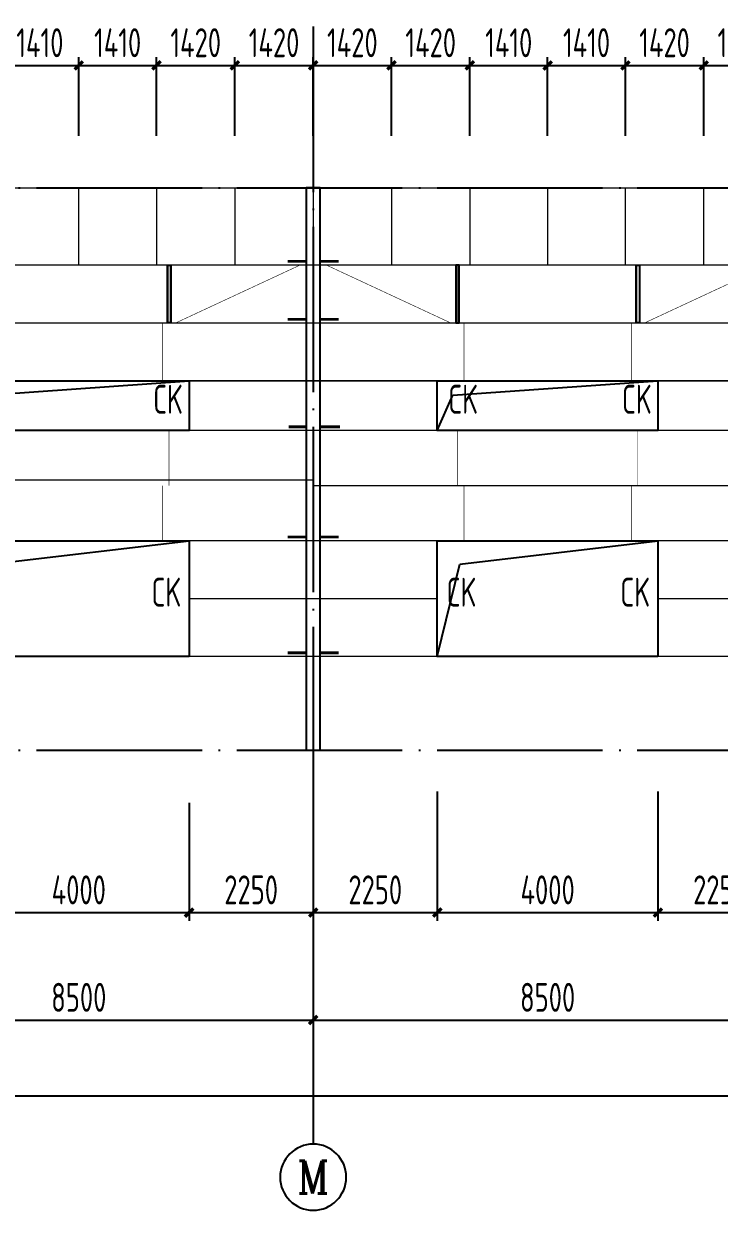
# Model space of a CAD drawing. Extents: x 753177 to 2169292, y -530934 to -273477.
# Drawn here: x 1798747 to 1811357, y -467485 to -445958 of the extents above; entities that cross this region are included whole.
import ezdxf
from ezdxf.enums import TextEntityAlignment as Align

# ---------------------------------------------------------------- set-up
doc = ezdxf.new("R2010")
doc.units = 0
doc.header["$LTSCALE"] = 1500
doc.header["$MEASUREMENT"] = 0
doc.linetypes.add('DOTE', pattern=[2.42, 2, -0.2, 0.02, -0.2])
doc.layers.get('Defpoints').update_dxf_attribs({"color": 252})
for name, color, linetype in [('AXIS', 3, 'Continuous'), ('AXIS_TEXT', 7, 'Continuous'), ('BOLT', 252, 'Continuous'), ('DIM', 3, 'Continuous'), ('THIN', 7, 'Continuous'), ('WINDOW', 4, 'Continuous')]:
    doc.layers.add(name, color=color, linetype=linetype)
doc.styles.add('_TCH_AXIS', font='COMPLEX', dxfattribs={"bigfont": 'GBCBIG'})
doc.styles.add('COMPLEX', font='COMPLEX')
doc.styles.add('TSSD_Dimension', font='Tssdeng.shx', dxfattribs={"width": 0.7, "bigfont": 'hztxt.shx'})
doc.styles.add('TSSD_Label', font='Tssdeng.shx', dxfattribs={"width": 0.7, "bigfont": 'hztxt.shx'})
doc.dimstyles.new('TSSD_150_150', dxfattribs={"dimtxt": 525, "dimasz": 150, "dimexe": 150, "dimexo": 375, "dimgap": 150, "dimtad": 1, "dimdec": 0, "dimzin": 0, "dimdsep": 46, "dimtxsty": 'TSSD_Dimension', "dimblk": 'ARCHTICK', "dimblk1": 'ARCHTICK', "dimblk2": 'ARCHTICK', "dimcen": 0, "dimdle": 150, "dimclrt": 7, "dimadec": 0, "dimazin": 0, "dimtfac": 1, "dimtdec": 0, "dimtix": 1, "dimtmove": 2, "dimatfit": 3, "dimfxl": 0, "dimtolj": 1, "dimtzin": 0, "dimarcsym": 0})

# ---------------------------------------------------------------- blocks, each defined once
blk = doc.blocks.new('_ArchTick')
at = {"color": 0, "linetype": 'ByBlock', "const_width": 0.4}
blk.add_lwpolyline([(-0.5, -0.5), (0.5, 0.5)], dxfattribs=at)
blk = doc.blocks.new('*D1142')
at = {"layer": 'AXIS', "color": 0, "lineweight": -2, "transparency": 16777216}
for p, q in [((1795495, -460660), (1795495, -464185)), ((1803995, -460660), (1803995, -464185)), ((1795345, -464035), (1804145, -464035))]:
    blk.add_line(p, q, dxfattribs=at)
at = {"layer": 'Defpoints', "color": 0, "transparency": 16777216}
for p in [(1795495, -460285), (1803995, -460285), (1803995, -464035)]:
    blk.add_point(p, dxfattribs=at)
at = {"layer": 'AXIS', "color": 0, "lineweight": -2, "transparency": 16777216, "xscale": 150, "yscale": 150, "zscale": 150, "rotation": 180}
blk.add_blockref('_ArchTick', (1795495, -464035), dxfattribs=at)
at = {"layer": 'AXIS', "color": 0, "lineweight": -2, "transparency": 16777216, "xscale": 150, "yscale": 150, "zscale": 150}
blk.add_blockref('_ArchTick', (1803995, -464035), dxfattribs=at)
at = {"layer": 'AXIS', "color": 7, "transparency": 16777216, "insert": (1799745, -463622), "char_height": 525, "attachment_point": 5, "style": 'TSSD_Dimension'}
blk.add_mtext('\\A1;8500', dxfattribs=at)
blk = doc.blocks.new('*D1143')
at = {"layer": 'AXIS', "color": 0, "lineweight": -2, "transparency": 16777216}
for p, q in [((1803995, -460660), (1803995, -464185)), ((1812495, -460660), (1812495, -464185)), ((1803845, -464035), (1812645, -464035))]:
    blk.add_line(p, q, dxfattribs=at)
at = {"layer": 'Defpoints', "color": 0, "transparency": 16777216}
for p in [(1803995, -460285), (1812495, -460285), (1812495, -464035)]:
    blk.add_point(p, dxfattribs=at)
at = {"layer": 'AXIS', "color": 0, "lineweight": -2, "transparency": 16777216, "xscale": 150, "yscale": 150, "zscale": 150, "rotation": 180}
blk.add_blockref('_ArchTick', (1803995, -464035), dxfattribs=at)
at = {"layer": 'AXIS', "color": 0, "lineweight": -2, "transparency": 16777216, "xscale": 150, "yscale": 150, "zscale": 150}
blk.add_blockref('_ArchTick', (1812495, -464035), dxfattribs=at)
at = {"layer": 'AXIS', "color": 7, "transparency": 16777216, "insert": (1808245, -463622), "char_height": 525, "attachment_point": 5, "style": 'TSSD_Dimension'}
blk.add_mtext('\\A1;8500', dxfattribs=at)
blk = doc.blocks.new('_AXISO')
blk.add_circle((0, 0), 0.5)
at = {"layer": 'AXIS_TEXT', "style": 'COMPLEX', "width": 1.041667}
blk.add_attdef('A', text='', height=0.56, dxfattribs=at).set_placement((-0.25, -0.28), (0.25, -0.28), align=Align.FIT)
blk = doc.blocks.new('*D1145')
at = {"layer": 'Defpoints', "color": 0, "transparency": 16777216}
for p in [(1710495, -459137), (1820995, -459137), (1820995, -465410)]:
    blk.add_point(p, dxfattribs=at)
at = {"layer": 'DIM', "color": 0, "lineweight": -2, "transparency": 16777216}
for p, q in [((1710495, -459512), (1710495, -465560)), ((1820995, -459512), (1820995, -465560)), ((1710345, -465410), (1821145, -465410))]:
    blk.add_line(p, q, dxfattribs=at)
at = {"layer": 'DIM', "color": 0, "lineweight": -2, "transparency": 16777216, "xscale": 150, "yscale": 150, "zscale": 150, "rotation": 180}
blk.add_blockref('_ArchTick', (1710495, -465410), dxfattribs=at)
at = {"layer": 'DIM', "color": 0, "lineweight": -2, "transparency": 16777216, "xscale": 150, "yscale": 150, "zscale": 150}
blk.add_blockref('_ArchTick', (1820995, -465410), dxfattribs=at)
at = {"layer": 'DIM', "color": 7, "transparency": 16777216, "insert": (1765745, -464998), "char_height": 525, "attachment_point": 5, "style": 'TSSD_Dimension'}
blk.add_mtext('\\A1;110500', dxfattribs=at)
blk = doc.blocks.new('*D1156')
at = {"layer": 'Defpoints', "color": 0, "transparency": 16777216}
for p in [(1803995, -459512), (1806245, -459512), (1806245, -462084)]:
    blk.add_point(p, dxfattribs=at)
at = {"layer": 'DIM', "color": 0, "lineweight": -2, "transparency": 16777216}
for p, q in [((1803995, -459887), (1803995, -462234)), ((1806245, -459887), (1806245, -462234)), ((1803845, -462084), (1806395, -462084))]:
    blk.add_line(p, q, dxfattribs=at)
at = {"layer": 'DIM', "color": 0, "lineweight": -2, "transparency": 16777216, "xscale": 150, "yscale": 150, "zscale": 150, "rotation": 180}
blk.add_blockref('_ArchTick', (1803995, -462084), dxfattribs=at)
at = {"layer": 'DIM', "color": 0, "lineweight": -2, "transparency": 16777216, "xscale": 150, "yscale": 150, "zscale": 150}
blk.add_blockref('_ArchTick', (1806245, -462084), dxfattribs=at)
at = {"layer": 'DIM', "color": 7, "transparency": 16777216, "insert": (1805120, -461672), "char_height": 525, "attachment_point": 5, "style": 'TSSD_Dimension'}
blk.add_mtext('\\A1;2250', dxfattribs=at)
blk = doc.blocks.new('*D1157')
at = {"layer": 'Defpoints', "color": 0, "transparency": 16777216}
for p in [(1806245, -459512), (1810245, -459512), (1810245, -462084)]:
    blk.add_point(p, dxfattribs=at)
at = {"layer": 'DIM', "color": 0, "lineweight": -2, "transparency": 16777216}
for p, q in [((1806245, -459887), (1806245, -462234)), ((1810245, -459887), (1810245, -462234)), ((1806095, -462084), (1810395, -462084))]:
    blk.add_line(p, q, dxfattribs=at)
at = {"layer": 'DIM', "color": 0, "lineweight": -2, "transparency": 16777216, "xscale": 150, "yscale": 150, "zscale": 150, "rotation": 180}
blk.add_blockref('_ArchTick', (1806245, -462084), dxfattribs=at)
at = {"layer": 'DIM', "color": 0, "lineweight": -2, "transparency": 16777216, "xscale": 150, "yscale": 150, "zscale": 150}
blk.add_blockref('_ArchTick', (1810245, -462084), dxfattribs=at)
at = {"layer": 'DIM', "color": 7, "transparency": 16777216, "insert": (1808245, -461672), "char_height": 525, "attachment_point": 5, "style": 'TSSD_Dimension'}
blk.add_mtext('\\A1;4000', dxfattribs=at)
blk = doc.blocks.new('*D1158')
at = {"layer": 'Defpoints', "color": 0, "transparency": 16777216}
for p in [(1810245, -459512), (1812495, -459512), (1812495, -462084)]:
    blk.add_point(p, dxfattribs=at)
at = {"layer": 'DIM', "color": 0, "lineweight": -2, "transparency": 16777216}
for p, q in [((1810245, -459887), (1810245, -462234)), ((1812495, -459887), (1812495, -462234)), ((1810095, -462084), (1812645, -462084))]:
    blk.add_line(p, q, dxfattribs=at)
at = {"layer": 'DIM', "color": 0, "lineweight": -2, "transparency": 16777216, "xscale": 150, "yscale": 150, "zscale": 150, "rotation": 180}
blk.add_blockref('_ArchTick', (1810245, -462084), dxfattribs=at)
at = {"layer": 'DIM', "color": 0, "lineweight": -2, "transparency": 16777216, "xscale": 150, "yscale": 150, "zscale": 150}
blk.add_blockref('_ArchTick', (1812495, -462084), dxfattribs=at)
at = {"layer": 'DIM', "color": 7, "transparency": 16777216, "insert": (1811370, -461672), "char_height": 525, "attachment_point": 5, "style": 'TSSD_Dimension'}
blk.add_mtext('\\A1;2250', dxfattribs=at)
blk = doc.blocks.new('*D1160')
at = {"layer": 'Defpoints', "color": 0, "transparency": 16777216}
for p in [(1797745, -459716), (1801745, -459716), (1801745, -462084)]:
    blk.add_point(p, dxfattribs=at)
at = {"layer": 'DIM', "color": 0, "lineweight": -2, "transparency": 16777216}
for p, q in [((1797745, -460091), (1797745, -462234)), ((1801745, -460091), (1801745, -462234)), ((1797595, -462084), (1801895, -462084))]:
    blk.add_line(p, q, dxfattribs=at)
at = {"layer": 'DIM', "color": 0, "lineweight": -2, "transparency": 16777216, "xscale": 150, "yscale": 150, "zscale": 150, "rotation": 180}
blk.add_blockref('_ArchTick', (1797745, -462084), dxfattribs=at)
at = {"layer": 'DIM', "color": 0, "lineweight": -2, "transparency": 16777216, "xscale": 150, "yscale": 150, "zscale": 150}
blk.add_blockref('_ArchTick', (1801745, -462084), dxfattribs=at)
at = {"layer": 'DIM', "color": 7, "transparency": 16777216, "insert": (1799745, -461672), "char_height": 525, "attachment_point": 5, "style": 'TSSD_Dimension'}
blk.add_mtext('\\A1;4000', dxfattribs=at)
blk = doc.blocks.new('*D1161')
at = {"layer": 'Defpoints', "color": 0, "transparency": 16777216}
for p in [(1801745, -459716), (1803995, -459716), (1803995, -462084)]:
    blk.add_point(p, dxfattribs=at)
at = {"layer": 'DIM', "color": 0, "lineweight": -2, "transparency": 16777216}
for p, q in [((1801745, -460091), (1801745, -462234)), ((1803995, -460091), (1803995, -462234)), ((1801595, -462084), (1804145, -462084))]:
    blk.add_line(p, q, dxfattribs=at)
at = {"layer": 'DIM', "color": 0, "lineweight": -2, "transparency": 16777216, "xscale": 150, "yscale": 150, "zscale": 150, "rotation": 180}
blk.add_blockref('_ArchTick', (1801745, -462084), dxfattribs=at)
at = {"layer": 'DIM', "color": 0, "lineweight": -2, "transparency": 16777216, "xscale": 150, "yscale": 150, "zscale": 150}
blk.add_blockref('_ArchTick', (1803995, -462084), dxfattribs=at)
at = {"layer": 'DIM', "color": 7, "transparency": 16777216, "insert": (1802870, -461672), "char_height": 525, "attachment_point": 5, "style": 'TSSD_Dimension'}
blk.add_mtext('\\A1;2250', dxfattribs=at)
blk = doc.blocks.new('*D1031')
at = {"layer": 'Defpoints', "color": 0, "transparency": 16777216}
for p in [(1799745, -446715), (1798335, -448365), (1799745, -448365)]:
    blk.add_point(p, dxfattribs=at)
at = {"layer": 'DIM', "color": 0, "lineweight": -2, "transparency": 16777216}
for p, q in [((1798335, -447990), (1798335, -446565)), ((1799745, -447990), (1799745, -446565)), ((1798185, -446715), (1799895, -446715))]:
    blk.add_line(p, q, dxfattribs=at)
at = {"layer": 'DIM', "color": 0, "lineweight": -2, "transparency": 16777216, "xscale": 150, "yscale": 150, "zscale": 150, "rotation": 180}
blk.add_blockref('_ArchTick', (1798335, -446715), dxfattribs=at)
at = {"layer": 'DIM', "color": 0, "lineweight": -2, "transparency": 16777216, "xscale": 150, "yscale": 150, "zscale": 150}
blk.add_blockref('_ArchTick', (1799745, -446715), dxfattribs=at)
at = {"layer": 'DIM', "color": 7, "transparency": 16777216, "insert": (1799040, -446303), "char_height": 525, "attachment_point": 5, "style": 'TSSD_Dimension'}
blk.add_mtext('\\A1;1410', dxfattribs=at)
blk = doc.blocks.new('*D1032')
at = {"layer": 'Defpoints', "color": 0, "transparency": 16777216}
for p in [(1801155, -446715), (1799745, -448365), (1801155, -448365)]:
    blk.add_point(p, dxfattribs=at)
at = {"layer": 'DIM', "color": 0, "lineweight": -2, "transparency": 16777216}
for p, q in [((1799745, -447990), (1799745, -446565)), ((1801155, -447990), (1801155, -446565)), ((1799595, -446715), (1801305, -446715))]:
    blk.add_line(p, q, dxfattribs=at)
at = {"layer": 'DIM', "color": 0, "lineweight": -2, "transparency": 16777216, "xscale": 150, "yscale": 150, "zscale": 150, "rotation": 180}
blk.add_blockref('_ArchTick', (1799745, -446715), dxfattribs=at)
at = {"layer": 'DIM', "color": 0, "lineweight": -2, "transparency": 16777216, "xscale": 150, "yscale": 150, "zscale": 150}
blk.add_blockref('_ArchTick', (1801155, -446715), dxfattribs=at)
at = {"layer": 'DIM', "color": 7, "transparency": 16777216, "insert": (1800450, -446303), "char_height": 525, "attachment_point": 5, "style": 'TSSD_Dimension'}
blk.add_mtext('\\A1;1410', dxfattribs=at)
blk = doc.blocks.new('*D1033')
at = {"layer": 'Defpoints', "color": 0, "transparency": 16777216}
for p in [(1802575, -446715), (1801155, -448365), (1802575, -448365)]:
    blk.add_point(p, dxfattribs=at)
at = {"layer": 'DIM', "color": 0, "lineweight": -2, "transparency": 16777216}
for p, q in [((1801155, -447990), (1801155, -446565)), ((1802575, -447990), (1802575, -446565)), ((1801005, -446715), (1802725, -446715))]:
    blk.add_line(p, q, dxfattribs=at)
at = {"layer": 'DIM', "color": 0, "lineweight": -2, "transparency": 16777216, "xscale": 150, "yscale": 150, "zscale": 150, "rotation": 180}
blk.add_blockref('_ArchTick', (1801155, -446715), dxfattribs=at)
at = {"layer": 'DIM', "color": 0, "lineweight": -2, "transparency": 16777216, "xscale": 150, "yscale": 150, "zscale": 150}
blk.add_blockref('_ArchTick', (1802575, -446715), dxfattribs=at)
at = {"layer": 'DIM', "color": 7, "transparency": 16777216, "insert": (1801865, -446303), "char_height": 525, "attachment_point": 5, "style": 'TSSD_Dimension'}
blk.add_mtext('\\A1;1420', dxfattribs=at)
blk = doc.blocks.new('*D1034')
at = {"layer": 'Defpoints', "color": 0, "transparency": 16777216}
for p in [(1803995, -446715), (1802575, -448365), (1803995, -448365)]:
    blk.add_point(p, dxfattribs=at)
at = {"layer": 'DIM', "color": 0, "lineweight": -2, "transparency": 16777216}
for p, q in [((1802575, -447990), (1802575, -446565)), ((1803995, -447990), (1803995, -446565)), ((1802425, -446715), (1804145, -446715))]:
    blk.add_line(p, q, dxfattribs=at)
at = {"layer": 'DIM', "color": 0, "lineweight": -2, "transparency": 16777216, "xscale": 150, "yscale": 150, "zscale": 150, "rotation": 180}
blk.add_blockref('_ArchTick', (1802575, -446715), dxfattribs=at)
at = {"layer": 'DIM', "color": 0, "lineweight": -2, "transparency": 16777216, "xscale": 150, "yscale": 150, "zscale": 150}
blk.add_blockref('_ArchTick', (1803995, -446715), dxfattribs=at)
at = {"layer": 'DIM', "color": 7, "transparency": 16777216, "insert": (1803285, -446303), "char_height": 525, "attachment_point": 5, "style": 'TSSD_Dimension'}
blk.add_mtext('\\A1;1420', dxfattribs=at)
blk = doc.blocks.new('*D1035')
at = {"layer": 'Defpoints', "color": 0, "transparency": 16777216}
for p in [(1805415, -446715), (1803995, -448365), (1805415, -448365)]:
    blk.add_point(p, dxfattribs=at)
at = {"layer": 'DIM', "color": 0, "lineweight": -2, "transparency": 16777216}
for p, q in [((1803995, -447990), (1803995, -446565)), ((1805415, -447990), (1805415, -446565)), ((1803845, -446715), (1805565, -446715))]:
    blk.add_line(p, q, dxfattribs=at)
at = {"layer": 'DIM', "color": 0, "lineweight": -2, "transparency": 16777216, "xscale": 150, "yscale": 150, "zscale": 150, "rotation": 180}
blk.add_blockref('_ArchTick', (1803995, -446715), dxfattribs=at)
at = {"layer": 'DIM', "color": 0, "lineweight": -2, "transparency": 16777216, "xscale": 150, "yscale": 150, "zscale": 150}
blk.add_blockref('_ArchTick', (1805415, -446715), dxfattribs=at)
at = {"layer": 'DIM', "color": 7, "transparency": 16777216, "insert": (1804705, -446303), "char_height": 525, "attachment_point": 5, "style": 'TSSD_Dimension'}
blk.add_mtext('\\A1;1420', dxfattribs=at)
blk = doc.blocks.new('*D1036')
at = {"layer": 'Defpoints', "color": 0, "transparency": 16777216}
for p in [(1806835, -446715), (1805415, -448365), (1806835, -448365)]:
    blk.add_point(p, dxfattribs=at)
at = {"layer": 'DIM', "color": 0, "lineweight": -2, "transparency": 16777216}
for p, q in [((1805415, -447990), (1805415, -446565)), ((1806835, -447990), (1806835, -446565)), ((1805265, -446715), (1806985, -446715))]:
    blk.add_line(p, q, dxfattribs=at)
at = {"layer": 'DIM', "color": 0, "lineweight": -2, "transparency": 16777216, "xscale": 150, "yscale": 150, "zscale": 150, "rotation": 180}
blk.add_blockref('_ArchTick', (1805415, -446715), dxfattribs=at)
at = {"layer": 'DIM', "color": 0, "lineweight": -2, "transparency": 16777216, "xscale": 150, "yscale": 150, "zscale": 150}
blk.add_blockref('_ArchTick', (1806835, -446715), dxfattribs=at)
at = {"layer": 'DIM', "color": 7, "transparency": 16777216, "insert": (1806125, -446303), "char_height": 525, "attachment_point": 5, "style": 'TSSD_Dimension'}
blk.add_mtext('\\A1;1420', dxfattribs=at)
blk = doc.blocks.new('*D1037')
at = {"layer": 'Defpoints', "color": 0, "transparency": 16777216}
for p in [(1808245, -446715), (1806835, -448365), (1808245, -448365)]:
    blk.add_point(p, dxfattribs=at)
at = {"layer": 'DIM', "color": 0, "lineweight": -2, "transparency": 16777216}
for p, q in [((1806835, -447990), (1806835, -446565)), ((1808245, -447990), (1808245, -446565)), ((1806685, -446715), (1808395, -446715))]:
    blk.add_line(p, q, dxfattribs=at)
at = {"layer": 'DIM', "color": 0, "lineweight": -2, "transparency": 16777216, "xscale": 150, "yscale": 150, "zscale": 150, "rotation": 180}
blk.add_blockref('_ArchTick', (1806835, -446715), dxfattribs=at)
at = {"layer": 'DIM', "color": 0, "lineweight": -2, "transparency": 16777216, "xscale": 150, "yscale": 150, "zscale": 150}
blk.add_blockref('_ArchTick', (1808245, -446715), dxfattribs=at)
at = {"layer": 'DIM', "color": 7, "transparency": 16777216, "insert": (1807540, -446303), "char_height": 525, "attachment_point": 5, "style": 'TSSD_Dimension'}
blk.add_mtext('\\A1;1410', dxfattribs=at)
blk = doc.blocks.new('*D1038')
at = {"layer": 'Defpoints', "color": 0, "transparency": 16777216}
for p in [(1809655, -446715), (1808245, -448365), (1809655, -448365)]:
    blk.add_point(p, dxfattribs=at)
at = {"layer": 'DIM', "color": 0, "lineweight": -2, "transparency": 16777216}
for p, q in [((1808245, -447990), (1808245, -446565)), ((1809655, -447990), (1809655, -446565)), ((1808095, -446715), (1809805, -446715))]:
    blk.add_line(p, q, dxfattribs=at)
at = {"layer": 'DIM', "color": 0, "lineweight": -2, "transparency": 16777216, "xscale": 150, "yscale": 150, "zscale": 150, "rotation": 180}
blk.add_blockref('_ArchTick', (1808245, -446715), dxfattribs=at)
at = {"layer": 'DIM', "color": 0, "lineweight": -2, "transparency": 16777216, "xscale": 150, "yscale": 150, "zscale": 150}
blk.add_blockref('_ArchTick', (1809655, -446715), dxfattribs=at)
at = {"layer": 'DIM', "color": 7, "transparency": 16777216, "insert": (1808950, -446303), "char_height": 525, "attachment_point": 5, "style": 'TSSD_Dimension'}
blk.add_mtext('\\A1;1410', dxfattribs=at)
blk = doc.blocks.new('*D1039')
at = {"layer": 'Defpoints', "color": 0, "transparency": 16777216}
for p in [(1811075, -446715), (1809655, -448365), (1811075, -448365)]:
    blk.add_point(p, dxfattribs=at)
at = {"layer": 'DIM', "color": 0, "lineweight": -2, "transparency": 16777216}
for p, q in [((1809655, -447990), (1809655, -446565)), ((1811075, -447990), (1811075, -446565)), ((1809505, -446715), (1811225, -446715))]:
    blk.add_line(p, q, dxfattribs=at)
at = {"layer": 'DIM', "color": 0, "lineweight": -2, "transparency": 16777216, "xscale": 150, "yscale": 150, "zscale": 150, "rotation": 180}
blk.add_blockref('_ArchTick', (1809655, -446715), dxfattribs=at)
at = {"layer": 'DIM', "color": 0, "lineweight": -2, "transparency": 16777216, "xscale": 150, "yscale": 150, "zscale": 150}
blk.add_blockref('_ArchTick', (1811075, -446715), dxfattribs=at)
at = {"layer": 'DIM', "color": 7, "transparency": 16777216, "insert": (1810365, -446303), "char_height": 525, "attachment_point": 5, "style": 'TSSD_Dimension'}
blk.add_mtext('\\A1;1420', dxfattribs=at)
blk = doc.blocks.new('*D1040')
at = {"layer": 'Defpoints', "color": 0, "transparency": 16777216}
for p in [(1812495, -446715), (1811075, -448365), (1812495, -448365)]:
    blk.add_point(p, dxfattribs=at)
at = {"layer": 'DIM', "color": 0, "lineweight": -2, "transparency": 16777216}
for p, q in [((1811075, -447990), (1811075, -446565)), ((1812495, -447990), (1812495, -446565)), ((1810925, -446715), (1812645, -446715))]:
    blk.add_line(p, q, dxfattribs=at)
at = {"layer": 'DIM', "color": 0, "lineweight": -2, "transparency": 16777216, "xscale": 150, "yscale": 150, "zscale": 150, "rotation": 180}
blk.add_blockref('_ArchTick', (1811075, -446715), dxfattribs=at)
at = {"layer": 'DIM', "color": 0, "lineweight": -2, "transparency": 16777216, "xscale": 150, "yscale": 150, "zscale": 150}
blk.add_blockref('_ArchTick', (1812495, -446715), dxfattribs=at)
at = {"layer": 'DIM', "color": 7, "transparency": 16777216, "insert": (1811785, -446303), "char_height": 525, "attachment_point": 5, "style": 'TSSD_Dimension'}
blk.add_mtext('\\A1;1420', dxfattribs=at)

msp = doc.modelspace()

# ---------------------------------------------------------------- linework, layer by layer
at = {"color": 2, "linetype": 'ByBlock'}
for points, const_width in [([(1710195.3, -448937.2), (1821295.3, -448937.2)], 25), ([(1710195.3, -450337.2), (1821295.3, -450337.2)], 25), ([(1801381.3, -450337.2), (1801381.3, -451387.2)], 10), ([(1803756.3, -450337.2), (1801501.3, -451387.2)], 10), ([(1804234.4, -450337.2), (1806489.4, -451387.2)], 10), ([(1806609.4, -450337.2), (1806609.4, -451387.2)], 10), ([(1809881.3, -450337.2), (1809881.3, -451387.2)], 10), ([(1812256.3, -450337.2), (1810001.3, -451387.2)], 10), ([(1733745.3, -451387.2), (1821295.3, -451387.2)], 25), ([(1801261.3, -451387.2), (1801261.3, -452437.2)], 10), ([(1803995.3, -451387.2), (1814745.3, -451387.2)], 25), ([(1806729.4, -451387.2), (1806729.4, -452437.2)], 10), ([(1809761.3, -451387.2), (1809761.3, -452437.2)], 10), ([(1710495.3, -452437.2), (1821295.3, -452437.2)], 25), ([(1710495.3, -453337.2), (1821295.3, -453337.2)], 25), ([(1801381.3, -453337.2), (1801381.3, -454337.2)], 10), ([(1806609.4, -453337.2), (1806609.4, -454337.2)], 10), ([(1809881.3, -453337.2), (1809881.3, -454337.2)], 10), ([(1801261.3, -454337.2), (1801261.3, -455337.2)], 10), ([(1803995.3, -454337.2), (1821295.3, -454337.2)], 25), ([(1806729.4, -454337.2), (1806729.4, -455337.2)], 10), ([(1809761.3, -454337.2), (1809761.3, -455337.2)], 10), ([(1801745.3, -455337.2), (1821295.3, -455337.2)], 25), ([(1801745.3, -456387.2), (1806245.3, -456387.2)], 25), ([(1810245.3, -456387.2), (1814745.3, -456387.2)], 25), ([(1801745.3, -457437.2), (1821295.3, -457437.2)], 25)]:
    msp.add_lwpolyline(points, dxfattribs=dict(at, const_width=const_width))
at = {"color": 4, "linetype": 'ByBlock'}
msp.add_lwpolyline([(1804120.3, -448937.2), (1803870.3, -448937.2), (1803870.3, -459137.2), (1804120.3, -459137.2)], close=True, dxfattribs=at)
at = {"color": 2, "linetype": 'ByBlock'}
for points in [[(1801351.3, -451387.2), (1801351.3, -450337.2), (1801411.3, -450337.2), (1801411.3, -451387.2)], [(1806639.4, -451387.2), (1806639.4, -450337.2), (1806579.4, -450337.2), (1806579.4, -451387.2)], [(1809851.3, -451387.2), (1809851.3, -450337.2), (1809911.3, -450337.2), (1809911.3, -451387.2)]]:
    msp.add_lwpolyline(points, close=True, dxfattribs=at)
at = {"layer": 'AXIS', "color": 252, "linetype": 'DOTE'}
msp.add_line((1803995.3, -446011.3), (1803995.3, -460284.8), dxfattribs=at)
at = {"layer": 'AXIS', "color": 253, "linetype": 'DOTE'}
for p, q in [((1708230.6, -448937.2), (1821802.2, -448937.2)), ((1708230.6, -459137.2), (1821802.2, -459137.2))]:
    msp.add_line(p, q, dxfattribs=at)
at = {"layer": 'AXIS'}
msp.add_line((1803995.3, -460284.8), (1803995.3, -466284.8), dxfattribs=at)
at = {"layer": 'BOLT', "color": 2}
for p, q in [((1798027.6, -452698.4), (1801745.3, -452437.2)), ((1806527.6, -452698.4), (1810245.3, -452437.2)), ((1806245.3, -453337.2), (1806527.6, -452698.4)), ((1798152.3, -455760.9), (1801745.3, -455337.2)), ((1806652.3, -455760.9), (1810245.3, -455337.2)), ((1806245.3, -457437.2), (1806652.3, -455760.9))]:
    msp.add_line(p, q, dxfattribs=at)
at = {"layer": 'BOLT', "color": 2, "const_width": 25}
for points in [[(1799745.3, -450337.2), (1799745.3, -448937.2)], [(1801155.3, -450337.2), (1801155.3, -448937.2)], [(1802575.3, -450337.2), (1802575.3, -448937.2)], [(1803995.3, -450337.2), (1803995.3, -448937.2)], [(1805415.3, -450337.2), (1805415.3, -448937.2)], [(1806835.3, -450337.2), (1806835.3, -448937.2)], [(1808245.3, -450337.2), (1808245.3, -448937.2)], [(1809655.3, -450337.2), (1809655.3, -448937.2)], [(1811075.3, -450337.2), (1811075.3, -448937.2)], [(1795495.3, -454237.2), (1803995.3, -454237.2)]]:
    msp.add_lwpolyline(points, dxfattribs=at)
at = {"layer": 'BOLT', "color": 2}
for points in [[(1797745.3, -452437.2), (1801745.3, -452437.2), (1801745.3, -453337.2), (1797745.3, -453337.2)], [(1806245.3, -452437.2), (1810245.3, -452437.2), (1810245.3, -453337.2), (1806245.3, -453337.2)], [(1801745.3, -457437.2), (1797745.3, -457437.2), (1797745.3, -455337.2), (1801745.3, -455337.2)], [(1810245.3, -457437.2), (1806245.3, -457437.2), (1806245.3, -455337.2), (1810245.3, -455337.2)]]:
    msp.add_lwpolyline(points, close=True, dxfattribs=at)
at = {"layer": 'WINDOW', "linetype": 'ByBlock', "const_width": 50}
for points in [[(1803530, -450271), (1803869.8, -450271)], [(1804119.8, -450270.9), (1804459.7, -450270.9)], [(1803530, -451321), (1803869.8, -451321)], [(1804119.8, -451320.9), (1804459.7, -451320.9)], [(1803549, -453271), (1803888.8, -453271)], [(1804138.8, -453270.9), (1804478.6, -453270.9)], [(1803530, -455271), (1803869.8, -455271)], [(1804119.8, -455270.9), (1804459.7, -455270.9)], [(1803530, -457371), (1803869.8, -457371)], [(1804119.8, -457370.9), (1804459.7, -457370.9)]]:
    msp.add_lwpolyline(points, dxfattribs=at)

# ---------------------------------------------------------------- block references
at = {"layer": 'AXIS'}
ref = msp.add_blockref('_AXISO', (1803995.3, -466884.8), dxfattribs=dict(at, xscale=-1200, yscale=1200, zscale=1200))
ref.add_attrib('A', 'M', dxfattribs={"layer": 'AXIS_TEXT', "height": 594, "style": '_TCH_AXIS'}).set_placement((1803698.4, -467181.8), (1804292.3, -467181.8), align=Align.FIT)

# ---------------------------------------------------------------- texts
at = {"layer": 'THIN', "style": 'TSSD_Label', "width": 0.7}
for p in [(1801633.4, -453191.1), (1806984, -453191.1), (1810133.4, -453191.1), (1801603.4, -456691.1), (1806954, -456691.1), (1810103.4, -456691.1)]:
    msp.add_text('CK', height=525, dxfattribs=at).set_placement(p, align=Align.BOTTOM_RIGHT)

# ---------------------------------------------------------------- dimensions: what is measured, and where the dimension line sits
at = {"layer": 'AXIS'}
for p1, p2, picture, middle in [((1795495.3, -460284.8), (1803995.3, -460284.8), '*D1142', (1799745.3, -463622.3)), ((1803995.3, -460284.8), (1812495.3, -460284.8), '*D1143', (1808245.3, -463622.3))]:
    dim = msp.add_aligned_dim(p1=p1, p2=p2, distance=-3750, dimstyle='TSSD_150_150', dxfattribs=at)
    dim.commit()
    dim.dimension.update_dxf_attribs({"geometry": picture, "text_midpoint": middle})
at = {"layer": 'DIM'}
for base, p1, p2, picture, middle in [((1799745.3, -446715.4), (1798335.3, -448364.6), (1799745.3, -448364.6), '*D1031', (1799040.3, -446302.9)), ((1801155.3, -446715.4), (1799745.3, -448364.6), (1801155.3, -448364.6), '*D1032', (1800450.3, -446302.9)), ((1802575.3, -446715.4), (1801155.3, -448364.6), (1802575.3, -448364.6), '*D1033', (1801865.3, -446302.9)), ((1803995.3, -446715.4), (1802575.3, -448364.6), (1803995.3, -448364.6), '*D1034', (1803285.3, -446302.9)), ((1805415.3, -446715.4), (1803995.3, -448364.6), (1805415.3, -448364.6), '*D1035', (1804705.3, -446302.9)), ((1806835.3, -446715.4), (1805415.3, -448364.6), (1806835.3, -448364.6), '*D1036', (1806125.3, -446302.9)), ((1808245.3, -446715.4), (1806835.3, -448364.6), (1808245.3, -448364.6), '*D1037', (1807540.3, -446302.9)), ((1809655.3, -446715.4), (1808245.3, -448364.6), (1809655.3, -448364.6), '*D1038', (1808950.3, -446302.9)), ((1811075.3, -446715.4), (1809655.3, -448364.6), (1811075.3, -448364.6), '*D1039', (1810365.3, -446302.9)), ((1812495.3, -446715.4), (1811075.3, -448364.6), (1812495.3, -448364.6), '*D1040', (1811785.3, -446302.9)), ((1820995.3, -465410.1), (1710495.3, -459137.2), (1820995.3, -459137.2), '*D1145', (1765745.3, -464997.6)), ((1806245.3, -462084.5), (1803995.3, -459512.2), (1806245.3, -459512.2), '*D1156', (1805120.3, -461672)), ((1810245.3, -462084.5), (1806245.3, -459512.2), (1810245.3, -459512.2), '*D1157', (1808245.3, -461672)), ((1812495.3, -462084.5), (1810245.3, -459512.2), (1812495.3, -459512.2), '*D1158', (1811370.3, -461672)), ((1801745.3, -462084.5), (1797745.3, -459715.9), (1801745.3, -459715.9), '*D1160', (1799745.3, -461672)), ((1803995.3, -462084.5), (1801745.3, -459715.9), (1803995.3, -459715.9), '*D1161', (1802870.3, -461672))]:
    dim = msp.add_linear_dim(base=base, p1=p1, p2=p2, dimstyle='TSSD_150_150', dxfattribs=at)
    dim.commit()
    dim.dimension.update_dxf_attribs({"geometry": picture, "text_midpoint": middle})

doc.saveas('drawing.dxf')
